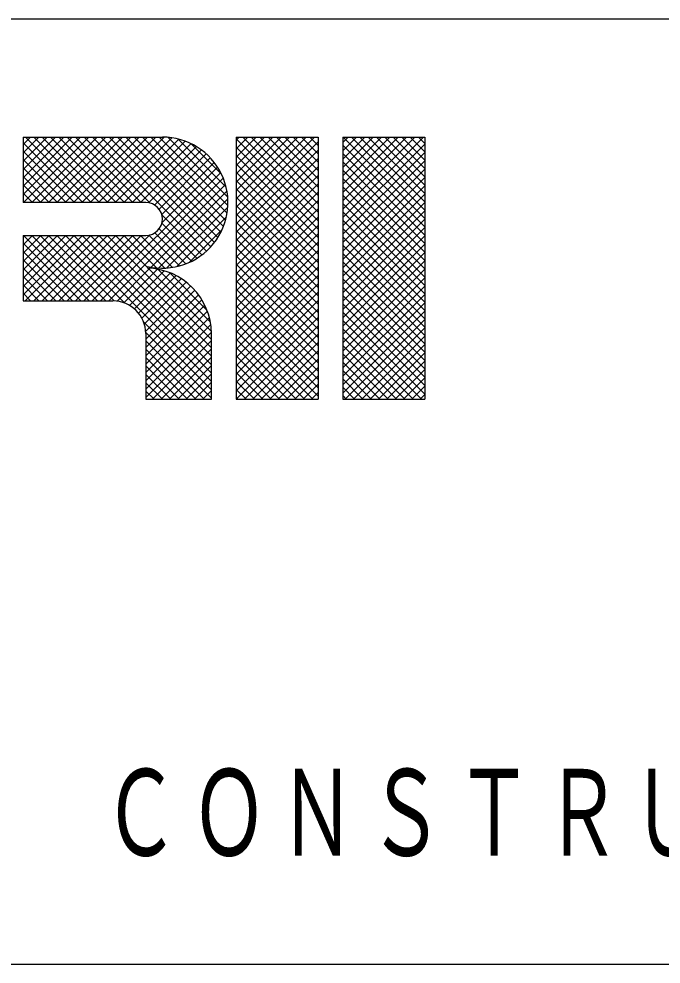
# Model space of a CAD drawing. Units: millimetres on the paper, enlarged 50 times. Extents: x -6877 to 6873, y -4866 to 4752.
# Drawn here: x -2299 to -1756, y -4748 to -3948 of the extents above; entities that cross this region are included whole.
import ezdxf

# ---------------------------------------------------------------- set-up
doc = ezdxf.new("R2010")
doc.units = ezdxf.units.MM
doc.header["$LTSCALE"] = 50
doc.layers.add('F-3_太線２', color=7, linetype='Continuous')
doc.layers.add('F-5_固定文字', color=7, linetype='Continuous')
doc.styles.add('ＭＳ ゴシック', font='')
doc.styles.get('ＭＳ ゴシック').set_extended_font_data('MS Gothic')

msp = doc.modelspace()

# ---------------------------------------------------------------- linework, layer by layer
at = {"layer": 'F-3_太線２', "color": 3}
for p, q in [((-6876.67, -3947.5), (6873.33, -3947.5)), ((-6876.67, -4747.5), (6873.33, -4747.5))]:
    msp.add_line(p, q, dxfattribs=at)
at = {"layer": 'F-5_固定文字'}
for p, q in [((-2295.25, -4053.79), (-2288.97, -4047.5)), ((-2295.25, -4060.86), (-2281.9, -4047.5)), ((-2295.25, -4067.93), (-2274.83, -4047.5)), ((-2295.25, -4075), (-2267.76, -4047.5)), ((-2295.25, -4082.07), (-2260.68, -4047.5)), ((-2295.25, -4089.14), (-2253.61, -4047.5)), ((-2295.25, -4096.21), (-2246.54, -4047.5)), ((-2295.25, -4047.5), (-2177.37, -4047.5)), ((-2295.25, -4047.5), (-2295.25, -4102.98)), ((-2294.95, -4102.98), (-2239.47, -4047.5)), ((-2293.16, -4047.5), (-2237.68, -4102.98)), ((-2287.88, -4102.98), (-2232.4, -4047.5)), ((-2286.09, -4047.5), (-2230.61, -4102.98)), ((-2280.81, -4102.98), (-2225.33, -4047.5)), ((-2279.01, -4047.5), (-2223.54, -4102.98)), ((-2273.74, -4102.98), (-2218.26, -4047.5)), ((-2271.94, -4047.5), (-2216.47, -4102.98)), ((-2266.66, -4102.98), (-2211.19, -4047.5)), ((-2264.87, -4047.5), (-2209.39, -4102.98)), ((-2259.59, -4102.98), (-2204.12, -4047.5)), ((-2257.8, -4047.5), (-2202.32, -4102.98)), ((-2252.52, -4102.98), (-2197.05, -4047.5)), ((-2250.73, -4047.5), (-2195.25, -4102.98)), ((-2245.45, -4102.98), (-2189.97, -4047.5)), ((-2243.66, -4047.5), (-2187.73, -4103.43)), ((-2238.38, -4102.98), (-2182.9, -4047.5)), ((-2236.59, -4047.5), (-2140.05, -4144.03)), ((-2231.31, -4102.98), (-2175.85, -4047.52)), ((-2229.52, -4047.5), (-2136.51, -4140.51)), ((-2222.45, -4047.5), (-2133.28, -4136.66)), ((-2215.37, -4047.5), (-2130.39, -4132.49)), ((-2208.3, -4047.5), (-2127.84, -4127.97)), ((-2201.23, -4047.5), (-2125.66, -4123.08)), ((-2194.16, -4047.5), (-2123.9, -4117.77)), ((-2187.09, -4047.5), (-2122.62, -4111.97)), ((-2180.02, -4047.5), (-2121.95, -4105.57)), ((-2172.76, -4047.69), (-2122.08, -4098.37)), ((-2114.95, -4050.26), (-2112.29, -4047.59)), ((-2114.95, -4057.33), (-2105.21, -4047.59)), ((-2114.95, -4064.4), (-2098.14, -4047.59)), ((-2114.95, -4071.47), (-2091.07, -4047.59)), ((-2114.95, -4078.54), (-2084, -4047.59)), ((-2114.95, -4085.61), (-2076.93, -4047.59)), ((-2114.95, -4092.69), (-2069.86, -4047.59)), ((-2114.95, -4099.76), (-2062.79, -4047.59)), ((-2114.95, -4106.83), (-2055.72, -4047.59)), ((-2114.95, -4113.9), (-2048.65, -4047.59)), ((-2114.95, -4047.59), (-2045.6, -4047.59)), ((-2109.22, -4047.59), (-2045.6, -4111.21)), ((-2102.14, -4047.59), (-2045.6, -4104.13)), ((-2095.07, -4047.59), (-2045.6, -4097.06)), ((-2088, -4047.59), (-2045.6, -4089.99)), ((-2080.93, -4047.59), (-2045.6, -4082.92)), ((-2073.86, -4047.59), (-2045.6, -4075.85)), ((-2066.79, -4047.59), (-2045.6, -4068.78)), ((-2059.72, -4047.59), (-2045.6, -4061.71)), ((-2052.65, -4047.59), (-2045.6, -4054.64)), ((-2045.6, -4047.59), (-2045.6, -4269.41)), ((-2024.8, -4052.03), (-2020.27, -4047.5)), ((-2024.8, -4059.1), (-2013.2, -4047.5)), ((-2024.8, -4066.17), (-2006.13, -4047.5)), ((-2024.8, -4073.24), (-1999.06, -4047.5)), ((-2024.8, -4080.31), (-1991.98, -4047.5)), ((-2024.8, -4087.39), (-1984.91, -4047.5)), ((-2024.8, -4094.46), (-1977.84, -4047.5)), ((-2024.8, -4101.53), (-1970.77, -4047.5)), ((-2024.8, -4108.6), (-1963.7, -4047.5)), ((-2024.8, -4115.67), (-1956.63, -4047.5)), ((-2024.8, -4047.5), (-1955.45, -4047.5)), ((-2024.8, -4047.5), (-2024.8, -4269.32)), ((-2024.46, -4047.5), (-1955.45, -4116.5)), ((-2017.38, -4047.5), (-1955.45, -4109.43)), ((-2010.31, -4047.5), (-1955.45, -4102.36)), ((-2003.24, -4047.5), (-1955.45, -4095.29)), ((-1996.17, -4047.5), (-1955.45, -4088.22)), ((-1989.1, -4047.5), (-1955.45, -4081.15)), ((-1982.03, -4047.5), (-1955.45, -4074.08)), ((-1974.96, -4047.5), (-1955.45, -4067)), ((-1967.89, -4047.5), (-1955.45, -4059.93)), ((-1960.82, -4047.5), (-1955.45, -4052.86)), ((-1955.45, -4047.5), (-1955.45, -4269.32)), ((-2295.25, -4052.47), (-2244.75, -4102.98)), ((-2224.24, -4102.98), (-2169.34, -4048.08)), ((-2217.17, -4102.98), (-2163.46, -4049.27)), ((-2210.1, -4102.98), (-2158.08, -4050.96)), ((-2203.02, -4102.98), (-2153.12, -4053.08)), ((-2195.95, -4102.98), (-2148.55, -4055.57)), ((-2164.32, -4049.05), (-2123.44, -4089.93)), ((-2153.33, -4052.98), (-2127.36, -4078.94)), ((-2114.95, -4048.93), (-2045.6, -4118.28)), ((-2114.95, -4120.97), (-2045.6, -4051.62)), ((-2114.95, -4056), (-2045.6, -4125.35)), ((-2024.8, -4122.74), (-1955.45, -4053.4)), ((-2024.8, -4054.23), (-1955.45, -4123.57)), ((-2295.25, -4059.54), (-2251.82, -4102.98)), ((-2189.06, -4103.15), (-2144.32, -4058.41)), ((-2183.91, -4105.07), (-2140.42, -4061.59)), ((-2114.95, -4128.04), (-2045.6, -4058.69)), ((-2114.95, -4063.07), (-2045.6, -4132.42)), ((-2024.8, -4129.81), (-1955.45, -4060.47)), ((-2024.8, -4061.3), (-1955.45, -4130.64)), ((-2295.25, -4066.61), (-2258.89, -4102.98)), ((-2180.2, -4108.44), (-2136.85, -4065.08)), ((-2177.86, -4113.17), (-2133.59, -4068.9)), ((-2114.95, -4135.11), (-2045.6, -4065.76)), ((-2114.95, -4070.14), (-2045.6, -4139.49)), ((-2024.8, -4136.88), (-1955.45, -4067.54)), ((-2024.8, -4068.37), (-1955.45, -4137.72)), ((-2295.25, -4073.69), (-2265.96, -4102.98)), ((-2236.74, -4186.19), (-2128.07, -4077.52)), ((-2177.76, -4120.14), (-2130.66, -4073.04)), ((-2114.95, -4142.18), (-2045.6, -4072.83)), ((-2114.95, -4077.21), (-2045.6, -4146.56)), ((-2114.95, -4149.25), (-2045.6, -4079.91)), ((-2024.8, -4143.95), (-1955.45, -4074.61)), ((-2024.8, -4075.44), (-1955.45, -4144.79)), ((-2295.25, -4080.76), (-2273.03, -4102.98)), ((-2295.25, -4087.83), (-2280.11, -4102.98)), ((-2229.67, -4186.19), (-2125.85, -4082.38)), ((-2222.6, -4186.19), (-2124.05, -4087.64)), ((-2114.95, -4084.28), (-2045.6, -4153.63)), ((-2114.95, -4156.33), (-2045.6, -4086.98)), ((-2024.8, -4151.02), (-1955.45, -4081.68)), ((-2024.8, -4082.51), (-1955.45, -4151.86)), ((-2295.25, -4094.9), (-2287.18, -4102.98)), ((-2186.96, -4157.62), (-2122.72, -4093.39)), ((-2114.95, -4091.35), (-2045.6, -4160.7)), ((-2114.95, -4163.4), (-2045.6, -4094.05)), ((-2024.8, -4158.1), (-1955.45, -4088.75)), ((-2024.8, -4089.58), (-1955.45, -4158.93)), ((-2024.8, -4165.17), (-1955.45, -4095.82)), ((-2295.25, -4101.97), (-2294.25, -4102.98)), ((-2191.24, -4102.98), (-2295.25, -4102.98)), ((-2180.63, -4158.36), (-2121.98, -4099.72)), ((-2114.95, -4098.43), (-2045.6, -4167.77)), ((-2114.95, -4170.47), (-2045.6, -4101.12)), ((-2024.8, -4096.65), (-1955.45, -4166)), ((-2024.8, -4172.24), (-1955.45, -4102.89)), ((-2024.8, -4103.73), (-1955.45, -4173.07)), ((-2173.52, -4158.32), (-2122.02, -4106.83)), ((-2114.95, -4105.5), (-2045.6, -4174.85)), ((-2114.95, -4177.54), (-2045.6, -4108.19)), ((-2024.8, -4179.31), (-1955.45, -4109.96)), ((-2024.8, -4110.8), (-1955.45, -4180.14)), ((-2177.82, -4113.34), (-2143.92, -4147.24)), ((-2165.24, -4157.11), (-2123.23, -4115.11)), ((-2114.95, -4112.57), (-2045.6, -4181.92)), ((-2114.95, -4184.61), (-2045.6, -4115.26)), ((-2114.95, -4119.64), (-2045.6, -4188.99)), ((-2024.8, -4186.38), (-1955.45, -4117.04)), ((-2024.8, -4117.87), (-1955.45, -4187.21)), ((-2180.14, -4125.16), (-2152.65, -4152.65)), ((-2177.83, -4120.4), (-2148.11, -4150.12)), ((-2154.64, -4153.59), (-2126.76, -4125.7)), ((-2114.95, -4191.68), (-2045.6, -4122.33)), ((-2114.95, -4126.71), (-2045.6, -4196.06)), ((-2024.8, -4193.45), (-1955.45, -4124.11)), ((-2024.8, -4124.94), (-1955.45, -4194.28)), ((-2295.25, -4131.57), (-2294.4, -4130.72)), ((-2295.25, -4138.64), (-2287.33, -4130.72)), ((-2295.25, -4145.71), (-2280.26, -4130.72)), ((-2295.25, -4152.78), (-2273.19, -4130.72)), ((-2295.25, -4159.85), (-2266.12, -4130.72)), ((-2295.25, -4166.92), (-2259.05, -4130.72)), ((-2295.25, -4173.99), (-2251.98, -4130.72)), ((-2295.25, -4181.06), (-2244.91, -4130.72)), ((-2295.25, -4130.72), (-2295.25, -4186.19)), ((-2295.25, -4130.72), (-2191.24, -4130.72)), ((-2294.79, -4130.72), (-2239.31, -4186.19)), ((-2293.31, -4186.19), (-2237.83, -4130.72)), ((-2287.72, -4130.72), (-2232.24, -4186.19)), ((-2286.24, -4186.19), (-2230.76, -4130.72)), ((-2280.65, -4130.72), (-2225.17, -4186.19)), ((-2279.17, -4186.19), (-2223.69, -4130.72)), ((-2273.58, -4130.72), (-2218.08, -4186.21)), ((-2272.1, -4186.19), (-2216.62, -4130.72)), ((-2266.51, -4130.72), (-2209.18, -4188.05)), ((-2265.03, -4186.19), (-2209.55, -4130.72)), ((-2259.44, -4130.72), (-2135.8, -4254.35)), ((-2257.96, -4186.19), (-2202.48, -4130.72)), ((-2252.37, -4130.72), (-2135.82, -4247.26)), ((-2250.89, -4186.19), (-2195.41, -4130.72)), ((-2245.3, -4130.72), (-2135.85, -4240.17)), ((-2243.82, -4186.19), (-2187.94, -4130.32)), ((-2238.22, -4130.72), (-2135.87, -4233.07)), ((-2231.15, -4130.72), (-2135.89, -4225.98)), ((-2224.08, -4130.72), (-2135.91, -4218.88)), ((-2217.01, -4130.72), (-2135.97, -4211.75)), ((-2209.94, -4130.72), (-2182.43, -4158.22)), ((-2202.87, -4130.72), (-2175.17, -4158.41)), ((-2195.8, -4130.72), (-2168.73, -4157.78)), ((-2188.92, -4130.52), (-2162.91, -4156.54)), ((-2183.81, -4128.56), (-2157.57, -4154.8)), ((-2114.95, -4198.75), (-2045.6, -4129.4)), ((-2114.95, -4133.78), (-2045.6, -4203.13)), ((-2024.8, -4200.52), (-1955.45, -4131.18)), ((-2024.8, -4132.01), (-1955.45, -4201.36)), ((-2295.25, -4137.33), (-2246.39, -4186.19)), ((-2114.95, -4205.82), (-2045.6, -4136.47)), ((-2114.95, -4140.85), (-2045.6, -4210.2)), ((-2114.95, -4212.89), (-2045.6, -4143.55)), ((-2024.8, -4207.59), (-1955.45, -4138.25)), ((-2024.8, -4139.08), (-1955.45, -4208.43)), ((-2295.25, -4144.4), (-2253.46, -4186.19)), ((-2295.25, -4151.47), (-2260.53, -4186.19)), ((-2114.95, -4147.92), (-2045.6, -4217.27)), ((-2114.95, -4219.96), (-2045.6, -4150.62)), ((-2024.8, -4214.66), (-1955.45, -4145.32)), ((-2024.8, -4146.15), (-1955.45, -4215.5)), ((-2295.25, -4158.54), (-2267.6, -4186.19)), ((-2215.74, -4186.4), (-2187.9, -4158.57)), ((-2210.01, -4187.74), (-2181.6, -4159.33)), ((-2181.27, -4159.39), (-2136.87, -4203.79)), ((-2114.95, -4154.99), (-2045.6, -4224.34)), ((-2114.95, -4227.04), (-2045.6, -4157.69)), ((-2024.8, -4221.74), (-1955.45, -4152.39)), ((-2024.8, -4153.22), (-1955.45, -4222.57)), ((-2024.8, -4228.81), (-1955.45, -4159.46)), ((-2295.25, -4165.61), (-2274.67, -4186.19)), ((-2205.17, -4189.97), (-2175.87, -4160.68)), ((-2201.04, -4192.92), (-2170.62, -4162.5)), ((-2197.56, -4196.51), (-2165.78, -4164.73)), ((-2194.74, -4200.76), (-2161.31, -4167.33)), ((-2171.39, -4162.19), (-2139.67, -4193.92)), ((-2114.95, -4162.07), (-2045.6, -4231.41)), ((-2114.95, -4234.11), (-2045.6, -4164.76)), ((-2024.8, -4160.29), (-1955.45, -4229.64)), ((-2024.8, -4235.88), (-1955.45, -4166.53)), ((-2024.8, -4167.37), (-1955.45, -4236.71)), ((-2295.25, -4172.68), (-2281.74, -4186.19)), ((-2192.65, -4205.74), (-2157.18, -4170.27)), ((-2191.5, -4211.66), (-2153.38, -4173.54)), ((-2114.95, -4169.14), (-2045.6, -4238.48)), ((-2114.95, -4241.18), (-2045.6, -4171.83)), ((-2024.8, -4242.95), (-1955.45, -4173.6)), ((-2024.8, -4174.44), (-1955.45, -4243.78)), ((-2295.25, -4179.75), (-2288.81, -4186.19)), ((-2191.39, -4218.63), (-2149.9, -4177.13)), ((-2191.37, -4225.67), (-2146.74, -4181.04)), ((-2114.95, -4176.21), (-2045.6, -4245.56)), ((-2114.95, -4248.25), (-2045.6, -4178.9)), ((-2114.95, -4183.28), (-2045.6, -4252.63)), ((-2024.8, -4250.02), (-1955.45, -4180.67)), ((-2024.8, -4181.51), (-1955.45, -4250.85)), ((-2295.25, -4186.19), (-2219.15, -4186.19)), ((-2191.35, -4232.72), (-2143.9, -4185.28)), ((-2191.33, -4239.77), (-2141.42, -4189.87)), ((-2114.95, -4255.32), (-2045.6, -4185.97)), ((-2114.95, -4190.35), (-2045.6, -4259.7)), ((-2024.8, -4257.09), (-1955.45, -4187.75)), ((-2024.8, -4188.58), (-1955.45, -4257.92)), ((-2191.31, -4246.82), (-2139.32, -4194.84)), ((-2114.95, -4262.39), (-2045.6, -4193.04)), ((-2114.95, -4197.42), (-2045.6, -4266.77)), ((-2024.8, -4264.16), (-1955.45, -4194.82)), ((-2024.8, -4195.65), (-1955.45, -4264.99)), ((-2193.26, -4203.96), (-2135.78, -4261.45)), ((-2191.28, -4253.87), (-2137.65, -4200.24)), ((-2191.26, -4260.92), (-2136.48, -4206.14)), ((-2114.95, -4204.49), (-2050.03, -4269.41)), ((-2114.9, -4269.41), (-2045.6, -4200.11)), ((-2107.83, -4269.41), (-2045.6, -4207.18)), ((-2024.8, -4202.72), (-1958.2, -4269.32)), ((-2022.88, -4269.32), (-1955.45, -4201.89)), ((-2191.43, -4212.87), (-2135.76, -4268.54)), ((-2191.41, -4213.85), (-2191.24, -4269.4)), ((-2191.24, -4267.97), (-2135.95, -4212.67)), ((-2114.95, -4211.56), (-2057.1, -4269.41)), ((-2100.76, -4269.41), (-2045.6, -4214.26)), ((-2024.8, -4209.79), (-1965.27, -4269.32)), ((-2015.81, -4269.32), (-1955.45, -4208.96)), ((-2191.39, -4219.98), (-2141.96, -4269.41)), ((-2185.6, -4269.4), (-2135.91, -4219.71)), ((-2114.95, -4218.63), (-2064.17, -4269.41)), ((-2093.69, -4269.41), (-2045.6, -4221.33)), ((-2024.8, -4216.86), (-1972.34, -4269.32)), ((-2024.8, -4223.93), (-1979.42, -4269.32)), ((-2008.74, -4269.32), (-1955.45, -4216.03)), ((-2001.67, -4269.32), (-1955.45, -4223.1)), ((-2191.37, -4227.07), (-2149.03, -4269.41)), ((-2178.53, -4269.4), (-2135.89, -4226.76)), ((-2114.95, -4225.7), (-2071.25, -4269.41)), ((-2086.62, -4269.41), (-2045.6, -4228.4)), ((-2024.8, -4231), (-1986.49, -4269.32)), ((-1994.6, -4269.32), (-1955.45, -4230.17)), ((-2191.35, -4234.16), (-2156.1, -4269.41)), ((-2171.46, -4269.41), (-2135.87, -4233.81)), ((-2114.95, -4232.78), (-2078.32, -4269.41)), ((-2114.95, -4239.85), (-2085.39, -4269.41)), ((-2079.54, -4269.41), (-2045.6, -4235.47)), ((-2024.8, -4238.08), (-1993.56, -4269.32)), ((-1987.53, -4269.32), (-1955.45, -4237.24)), ((-2191.32, -4241.26), (-2163.17, -4269.41)), ((-2164.39, -4269.41), (-2135.84, -4240.86)), ((-2157.32, -4269.41), (-2135.82, -4247.91)), ((-2114.95, -4246.92), (-2092.46, -4269.41)), ((-2072.47, -4269.41), (-2045.6, -4242.54)), ((-2024.8, -4245.15), (-2000.63, -4269.32)), ((-1980.46, -4269.32), (-1955.45, -4244.31)), ((-2191.3, -4248.35), (-2170.25, -4269.41)), ((-2191.28, -4255.44), (-2177.32, -4269.4)), ((-2150.25, -4269.41), (-2135.8, -4254.95)), ((-2114.95, -4253.99), (-2099.53, -4269.41)), ((-2065.4, -4269.41), (-2045.6, -4249.61)), ((-2024.8, -4252.22), (-2007.7, -4269.32)), ((-1973.38, -4269.32), (-1955.45, -4251.39)), ((-2191.26, -4262.54), (-2184.39, -4269.4)), ((-2143.18, -4269.41), (-2135.78, -4262)), ((-2114.95, -4261.06), (-2106.6, -4269.41)), ((-2058.33, -4269.41), (-2045.6, -4256.68)), ((-2051.26, -4269.41), (-2045.6, -4263.75)), ((-2024.8, -4259.29), (-2014.77, -4269.32)), ((-1966.31, -4269.32), (-1955.45, -4258.46)), ((-2136.11, -4269.41), (-2135.75, -4269.05)), ((-2114.95, -4268.13), (-2113.67, -4269.41)), ((-2024.8, -4266.36), (-2021.84, -4269.32)), ((-2024.8, -4269.32), (-1955.45, -4269.32)), ((-1959.24, -4269.32), (-1955.45, -4265.53))]:
    msp.add_line(p, q, dxfattribs=at)
for points in [[(-2114.95, -4047.59), (-2114.95, -4269.41), (-2045.6, -4269.41)], [(-2191.24, -4269.4), (-2135.75, -4269.41), (-2135.93, -4213.76)]]:
    msp.add_lwpolyline(points, dxfattribs=at)
for centre, radius, start, end in [((-2177.37, -4102.98), 55.48, 256.85612, 90), ((-2191.24, -4116.85), 13.87, 270, 90), ((-2191.41, -4213.93), 55.48, 0.17969, 88.87781), ((-2219.15, -4213.93), 27.74, 0.17969, 90)]:
    msp.add_arc(centre, radius, start, end, dxfattribs=at)

# ---------------------------------------------------------------- texts
at = {"layer": 'F-5_固定文字', "color": 4, "insert": (-2676.67, -4666.4), "char_height": 73.31, "attachment_point": 7, "style": 'ＭＳ ゴシック'}
msp.add_mtext('\\T1.15;\\W0.65;ＫＩＲＩＩ\u3000ＣＯＮＳＴＲＵＣＴＩＯＮ\u3000ＭＡＴＥＲＩＡＬＳ\u3000ＣＯ．，ＬＴＤ．', dxfattribs=at)

doc.saveas('drawing.dxf')
